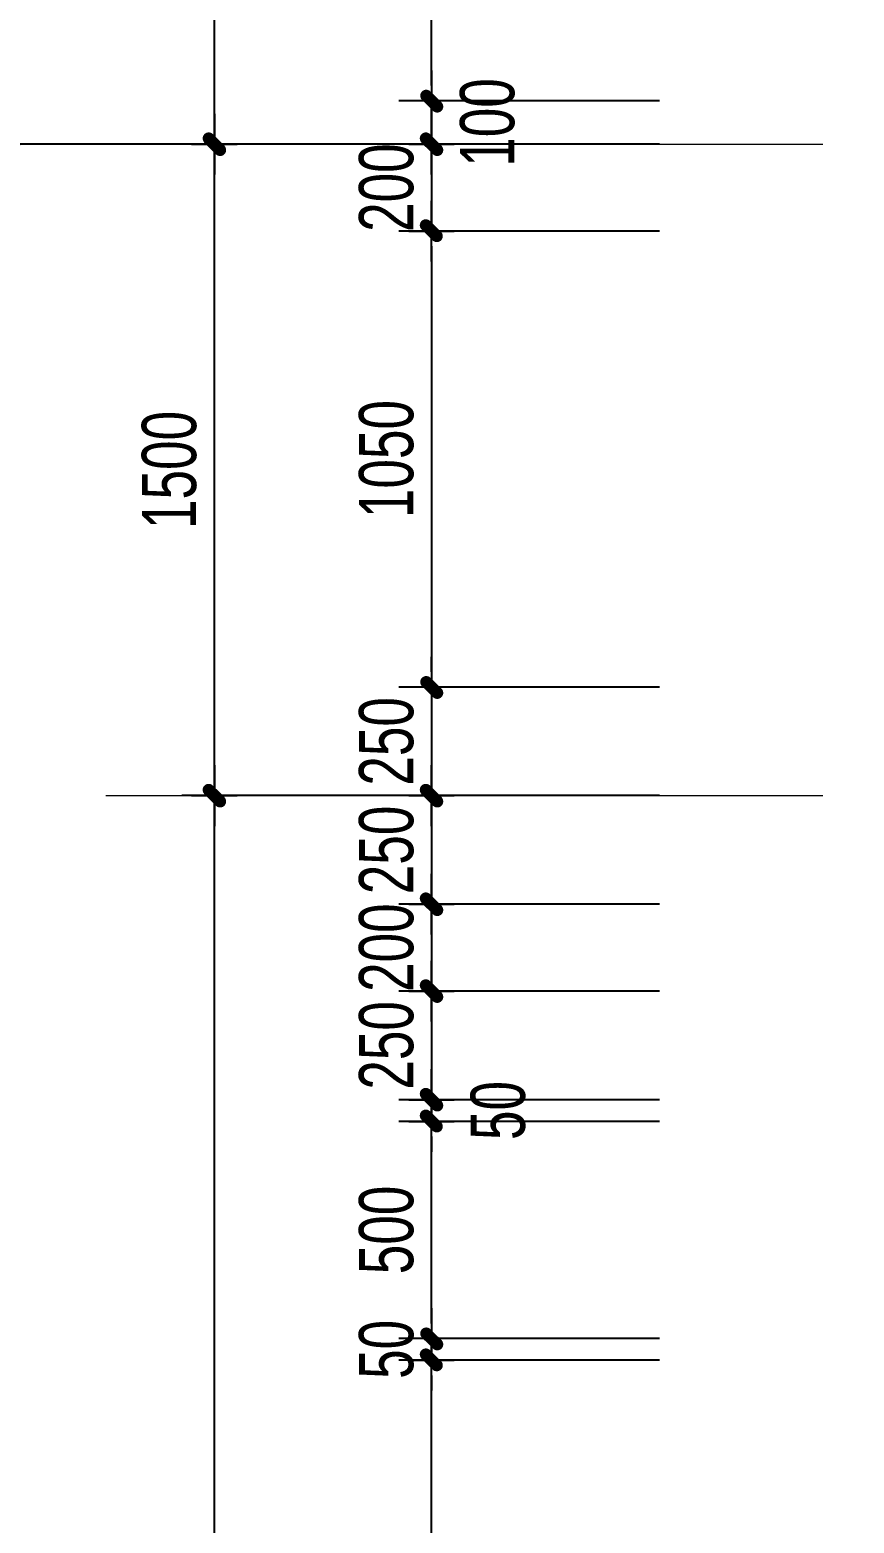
# Model space of a CAD drawing. Header units: inches. Extents: x 88947 to 296847, y 35049 to 161062.
# Drawn here: x 124536 to 126435, y 89534 to 92972 of the extents above; entities that cross this region are included whole.
import ezdxf

# ---------------------------------------------------------------- set-up
doc = ezdxf.new("R2010")
doc.units = ezdxf.units.IN
doc.header["$MEASUREMENT"] = 0
doc.header["$PDMODE"] = 1
doc.linetypes.add('ACAD_ISO03W100', pattern=[30, 12, -18])
doc.linetypes.add('CENTER', pattern=[50.8, 31.75, -6.35, 6.35, -6.35])
for name, color, linetype, lineweight in [('A-Dims', 145, 'Continuous', 25), ('DIM', 7, 'Continuous', 25), ('TRUC', 252, 'ACAD_ISO03W100', 13)]:
    doc.layers.add(name, color=color, linetype=linetype, lineweight=lineweight)
doc.styles.add('VNI-HELVE-CONDENSE', font='VNARIAL.TTF', dxfattribs={"width": 0.7})
doc.dimstyles.new('TAS-100', dxfattribs={"dimscale": 50, "dimtxt": 2.5, "dimasz": 0.7, "dimexe": 1.5, "dimexo": 1.5, "dimgap": 0.8, "dimtad": 1, "dimdec": 0, "dimzin": 3, "dimdsep": 46, "dimtxsty": 'VNI-HELVE-CONDENSE', "dimblk": 'TICK', "dimcen": 2.5, "dimclrt": 71, "dimazin": 2, "dimtfac": 0.75, "dimtdec": 0, "dimtix": 1, "dimtmove": 2, "dimatfit": 2, "dimldrblk": 'TICK123', "dimfxl": 1.5, "dimtolj": 1, "dimtzin": 0, "dimarcsym": 0})

# ---------------------------------------------------------------- blocks, each defined once
blk = doc.blocks.new('TICK')
at = {"layer": 'A-Dims', "color": 1}
for p, q in [((0, 1.5), (0, -1.5)), ((-2, 0), (2, 0))]:
    blk.add_line(p, q, dxfattribs=at)
at = {"layer": 'A-Dims', "color": 1, "const_width": 0.788}
blk.add_lwpolyline([(-0.334, -0.349), (0.383, 0.378)], dxfattribs=at)
at = {"layer": 'A-Dims', "color": 1, "const_width": 0.394}
for points in [[(0.244, 0.517, -0.414214), (0.523, 0.517, -1)], [(0.523, 0.517, -0.414214), (0.523, 0.238, -1)], [(-0.473, -0.21, 0.414214), (-0.473, -0.488, 1)], [(-0.473, -0.488, 0.414214), (-0.195, -0.488, 1)]]:
    blk.add_lwpolyline(points, format="xyb", dxfattribs=at)
blk = doc.blocks.new('*D428')
at = {"layer": 'Defpoints', "color": 0}
for p in [(124961.3, 91209), (126061.3, 91209), (126061.3, 86209)]:
    blk.add_point(p, dxfattribs=at)
at = {"layer": 'DIM', "color": 0, "lineweight": -2}
for p, q in [((125986.3, 91209), (124886.3, 91209)), ((124961.3, 86244), (124961.3, 91174)), ((125986.3, 86209), (124886.3, 86209))]:
    blk.add_line(p, q, dxfattribs=at)
at = {"layer": 'DIM', "color": 0, "lineweight": -2, "xscale": 35, "yscale": 35, "zscale": 35}
for p, rotation in [((124961.3, 91209), 90), ((124961.3, 86209), 270)]:
    blk.add_blockref('TICK', p, dxfattribs=dict(at, rotation=rotation))
at = {"layer": 'DIM', "color": 71, "insert": (124857.6, 88709), "char_height": 125, "attachment_point": 5, "rotation": 90, "style": 'VNI-HELVE-CONDENSE'}
blk.add_mtext('\\A1;5000', dxfattribs=at)
blk = doc.blocks.new('TICK123')
at = {"layer": 'A-Dims', "color": 1}
blk.add_lwpolyline([(0.046, 0, 0, 0.84, 0), (-2.111, 0, 8.4, 8.4, 0)], format="xyseb", dxfattribs=at)
blk = doc.blocks.new('*D429')
at = {"layer": 'Defpoints', "color": 0}
for p in [(124961.3, 92709), (126061.3, 92709), (126061.3, 91209)]:
    blk.add_point(p, dxfattribs=at)
at = {"layer": 'DIM', "color": 0, "lineweight": -2}
for p, q in [((125986.3, 92709), (124886.3, 92709)), ((124961.3, 91244), (124961.3, 92674)), ((125986.3, 91209), (124886.3, 91209))]:
    blk.add_line(p, q, dxfattribs=at)
at = {"layer": 'DIM', "color": 0, "lineweight": -2, "xscale": 35, "yscale": 35, "zscale": 35}
for p, rotation in [((124961.3, 92709), 90), ((124961.3, 91209), 270)]:
    blk.add_blockref('TICK', p, dxfattribs=dict(at, rotation=rotation))
at = {"layer": 'DIM', "color": 71, "insert": (124857.6, 91959), "char_height": 125, "attachment_point": 5, "rotation": 90, "style": 'VNI-HELVE-CONDENSE'}
blk.add_mtext('\\A1;1500', dxfattribs=at)
blk = doc.blocks.new('*D430')
at = {"layer": 'Defpoints', "color": 0}
for p in [(124461.3, 92709), (126061.3, 92709), (126061.3, 84709)]:
    blk.add_point(p, dxfattribs=at)
at = {"layer": 'DIM', "color": 0, "lineweight": -2}
for p, q in [((125986.3, 92709), (124386.3, 92709)), ((124461.3, 84744), (124461.3, 92674)), ((125986.3, 84709), (124386.3, 84709))]:
    blk.add_line(p, q, dxfattribs=at)
at = {"layer": 'DIM', "color": 0, "lineweight": -2, "xscale": 35, "yscale": 35, "zscale": 35}
for p, rotation in [((124461.3, 92709), 90), ((124461.3, 84709), 270)]:
    blk.add_blockref('TICK', p, dxfattribs=dict(at, rotation=rotation))
at = {"layer": 'DIM', "color": 71, "insert": (124357.6, 88709), "char_height": 125, "attachment_point": 5, "rotation": 90, "style": 'VNI-HELVE-CONDENSE'}
blk.add_mtext('\\A1;8000', dxfattribs=at)
blk = doc.blocks.new('*D431')
at = {"layer": 'Defpoints', "color": 0}
for p in [(126061.3, 91459), (125461.3, 91209), (126061.3, 91209)]:
    blk.add_point(p, dxfattribs=at)
at = {"layer": 'DIM', "color": 0, "lineweight": -2}
for p, q in [((125461.3, 91494), (125461.3, 91529)), ((125986.3, 91459), (125386.3, 91459)), ((125461.3, 91459), (125461.3, 91209)), ((125986.3, 91209), (125386.3, 91209)), ((125461.3, 91174), (125461.3, 91139))]:
    blk.add_line(p, q, dxfattribs=at)
at = {"layer": 'DIM', "color": 0, "lineweight": -2, "xscale": 35, "yscale": 35, "zscale": 35}
for p, rotation in [((125461.3, 91459), 270), ((125461.3, 91209), 90)]:
    blk.add_blockref('TICK', p, dxfattribs=dict(at, rotation=rotation))
at = {"layer": 'DIM', "color": 71, "insert": (125357.6, 91334), "char_height": 125, "attachment_point": 5, "rotation": 90, "style": 'VNI-HELVE-CONDENSE'}
blk.add_mtext('\\A1;250', dxfattribs=at)
blk = doc.blocks.new('*D432')
at = {"layer": 'Defpoints', "color": 0}
for p in [(126061.3, 91209), (125461.3, 90959), (126061.3, 90959)]:
    blk.add_point(p, dxfattribs=at)
at = {"layer": 'DIM', "color": 0, "lineweight": -2}
for p, q in [((125461.3, 91244), (125461.3, 91279)), ((125986.3, 91209), (125386.3, 91209)), ((125461.3, 91209), (125461.3, 90959)), ((125986.3, 90959), (125386.3, 90959)), ((125461.3, 90924), (125461.3, 90889))]:
    blk.add_line(p, q, dxfattribs=at)
at = {"layer": 'DIM', "color": 0, "lineweight": -2, "xscale": 35, "yscale": 35, "zscale": 35}
for p, rotation in [((125461.3, 91209), 270), ((125461.3, 90959), 90)]:
    blk.add_blockref('TICK', p, dxfattribs=dict(at, rotation=rotation))
at = {"layer": 'DIM', "color": 71, "insert": (125357.6, 91084), "char_height": 125, "attachment_point": 5, "rotation": 90, "style": 'VNI-HELVE-CONDENSE'}
blk.add_mtext('\\A1;250', dxfattribs=at)
blk = doc.blocks.new('*D433')
at = {"layer": 'Defpoints', "color": 0}
for p in [(126061.3, 90959), (125461.3, 90759), (126061.3, 90759)]:
    blk.add_point(p, dxfattribs=at)
at = {"layer": 'DIM', "color": 0, "lineweight": -2}
for p, q in [((125461.3, 90994), (125461.3, 91029)), ((125986.3, 90959), (125386.3, 90959)), ((125461.3, 90959), (125461.3, 90759)), ((125986.3, 90759), (125386.3, 90759)), ((125461.3, 90724), (125461.3, 90689))]:
    blk.add_line(p, q, dxfattribs=at)
at = {"layer": 'DIM', "color": 0, "lineweight": -2, "xscale": 35, "yscale": 35, "zscale": 35}
for p, rotation in [((125461.3, 90959), 270), ((125461.3, 90759), 90)]:
    blk.add_blockref('TICK', p, dxfattribs=dict(at, rotation=rotation))
at = {"layer": 'DIM', "color": 71, "insert": (125357.6, 90859), "char_height": 125, "attachment_point": 5, "rotation": 90, "style": 'VNI-HELVE-CONDENSE'}
blk.add_mtext('\\A1;200', dxfattribs=at)
blk = doc.blocks.new('*D434')
at = {"layer": 'Defpoints', "color": 0}
for p in [(126061.3, 90759), (125461.3, 90509), (126061.3, 90509)]:
    blk.add_point(p, dxfattribs=at)
at = {"layer": 'DIM', "color": 0, "lineweight": -2}
for p, q in [((125461.3, 90794), (125461.3, 90829)), ((125986.3, 90759), (125386.3, 90759)), ((125461.3, 90759), (125461.3, 90509)), ((125986.3, 90509), (125386.3, 90509)), ((125461.3, 90474), (125461.3, 90439))]:
    blk.add_line(p, q, dxfattribs=at)
at = {"layer": 'DIM', "color": 0, "lineweight": -2, "xscale": 35, "yscale": 35, "zscale": 35}
for p, rotation in [((125461.3, 90759), 270), ((125461.3, 90509), 90)]:
    blk.add_blockref('TICK', p, dxfattribs=dict(at, rotation=rotation))
at = {"layer": 'DIM', "color": 71, "insert": (125357.6, 90634), "char_height": 125, "attachment_point": 5, "rotation": 90, "style": 'VNI-HELVE-CONDENSE'}
blk.add_mtext('\\A1;250', dxfattribs=at)
blk = doc.blocks.new('*D481')
at = {"layer": 'Defpoints', "color": 0}
for p in [(125461.3, 90509), (126061.3, 90509), (126061.3, 90459)]:
    blk.add_point(p, dxfattribs=at)
at = {"layer": 'DIM', "color": 0, "lineweight": -2}
for p, q in [((125461.3, 90544), (125461.3, 90579)), ((125986.3, 90509), (125386.3, 90509)), ((125461.3, 90459), (125461.3, 90509)), ((125986.3, 90459), (125386.3, 90459)), ((125461.3, 90424), (125461.3, 90389))]:
    blk.add_line(p, q, dxfattribs=at)
at = {"layer": 'DIM', "color": 0, "lineweight": -2, "xscale": 35, "yscale": 35, "zscale": 35}
for p, rotation in [((125461.3, 90509), 270), ((125461.3, 90459), 90)]:
    blk.add_blockref('TICK', p, dxfattribs=dict(at, rotation=rotation))
at = {"layer": 'DIM', "color": 71, "insert": (125614.8, 90484), "char_height": 125, "attachment_point": 5, "rotation": 90, "style": 'VNI-HELVE-CONDENSE'}
blk.add_mtext('\\A1;50', dxfattribs=at)
blk = doc.blocks.new('*D490')
at = {"layer": 'Defpoints', "color": 0}
for p in [(126061.3, 92709), (125461.3, 92509), (126061.3, 92509)]:
    blk.add_point(p, dxfattribs=at)
at = {"layer": 'DIM', "color": 0, "lineweight": -2}
for p, q in [((125461.3, 92744), (125461.3, 92779)), ((125986.3, 92709), (125386.3, 92709)), ((125461.3, 92709), (125461.3, 92509)), ((125986.3, 92509), (125386.3, 92509)), ((125461.3, 92474), (125461.3, 92439))]:
    blk.add_line(p, q, dxfattribs=at)
at = {"layer": 'DIM', "color": 0, "lineweight": -2, "xscale": 35, "yscale": 35, "zscale": 35}
for p, rotation in [((125461.3, 92709), 270), ((125461.3, 92509), 90)]:
    blk.add_blockref('TICK', p, dxfattribs=dict(at, rotation=rotation))
at = {"layer": 'DIM', "color": 71, "insert": (125357.6, 92609), "char_height": 125, "attachment_point": 5, "rotation": 90, "style": 'VNI-HELVE-CONDENSE'}
blk.add_mtext('\\A1;200', dxfattribs=at)
blk = doc.blocks.new('*D491')
at = {"layer": 'Defpoints', "color": 0}
for p in [(124961.3, 94659), (126061.3, 94659), (126061.3, 92709)]:
    blk.add_point(p, dxfattribs=at)
at = {"layer": 'DIM', "color": 0, "lineweight": -2}
for p, q in [((125986.3, 94659), (124886.3, 94659)), ((124961.3, 92744), (124961.3, 94624)), ((125986.3, 92709), (124886.3, 92709))]:
    blk.add_line(p, q, dxfattribs=at)
at = {"layer": 'DIM', "color": 0, "lineweight": -2, "xscale": 35, "yscale": 35, "zscale": 35}
for p, rotation in [((124961.3, 94659), 90), ((124961.3, 92709), 270)]:
    blk.add_blockref('TICK', p, dxfattribs=dict(at, rotation=rotation))
at = {"layer": 'DIM', "color": 71, "insert": (124857.6, 93684), "char_height": 125, "attachment_point": 5, "rotation": 90, "style": 'VNI-HELVE-CONDENSE'}
blk.add_mtext('\\A1;1950', dxfattribs=at)
blk = doc.blocks.new('*D493')
at = {"layer": 'Defpoints', "color": 0}
for p in [(124461.3, 94659), (125561.3, 94659), (125561.3, 92709)]:
    blk.add_point(p, dxfattribs=at)
at = {"layer": 'DIM', "color": 0, "lineweight": -2}
for p, q in [((125486.3, 94659), (124386.3, 94659)), ((124461.3, 92744), (124461.3, 94624)), ((125486.3, 92709), (124386.3, 92709))]:
    blk.add_line(p, q, dxfattribs=at)
at = {"layer": 'DIM', "color": 0, "lineweight": -2, "xscale": 35, "yscale": 35, "zscale": 35}
for p, rotation in [((124461.3, 94659), 90), ((124461.3, 92709), 270)]:
    blk.add_blockref('TICK', p, dxfattribs=dict(at, rotation=rotation))
at = {"layer": 'DIM', "color": 71, "insert": (124357.6, 93684), "char_height": 125, "attachment_point": 5, "rotation": 90, "style": 'VNI-HELVE-CONDENSE'}
blk.add_mtext('\\A1;1950', dxfattribs=at)
blk = doc.blocks.new('*D497')
at = {"layer": 'Defpoints', "color": 0}
for p in [(125461.3, 92809), (126061.3, 92809), (126061.3, 92709)]:
    blk.add_point(p, dxfattribs=at)
at = {"layer": 'DIM', "color": 0, "lineweight": -2}
for p, q in [((125461.3, 92844), (125461.3, 92879)), ((125986.3, 92809), (125386.3, 92809)), ((125461.3, 92709), (125461.3, 92809)), ((125986.3, 92709), (125386.3, 92709)), ((125461.3, 92674), (125461.3, 92639))]:
    blk.add_line(p, q, dxfattribs=at)
at = {"layer": 'DIM', "color": 0, "lineweight": -2, "xscale": 35, "yscale": 35, "zscale": 35}
for p, rotation in [((125461.3, 92809), 270), ((125461.3, 92709), 90)]:
    blk.add_blockref('TICK', p, dxfattribs=dict(at, rotation=rotation))
at = {"layer": 'DIM', "color": 71, "insert": (125590.2, 92759), "char_height": 125, "attachment_point": 5, "rotation": 90, "style": 'VNI-HELVE-CONDENSE'}
blk.add_mtext('\\A1;100', dxfattribs=at)
blk = doc.blocks.new('*D498')
at = {"layer": 'Defpoints', "color": 0}
for p in [(125461.3, 94109), (126061.3, 94109), (126061.3, 92809)]:
    blk.add_point(p, dxfattribs=at)
at = {"layer": 'DIM', "color": 0, "lineweight": -2}
for p, q in [((125986.3, 94109), (125386.3, 94109)), ((125461.3, 92844), (125461.3, 94074)), ((125986.3, 92809), (125386.3, 92809))]:
    blk.add_line(p, q, dxfattribs=at)
at = {"layer": 'DIM', "color": 0, "lineweight": -2, "xscale": 35, "yscale": 35, "zscale": 35}
for p, rotation in [((125461.3, 94109), 90), ((125461.3, 92809), 270)]:
    blk.add_blockref('TICK', p, dxfattribs=dict(at, rotation=rotation))
at = {"layer": 'DIM', "color": 71, "insert": (125357.5, 93459), "char_height": 125, "attachment_point": 5, "rotation": 90, "style": 'VNI-HELVE-CONDENSE'}
blk.add_mtext('\\A1;1300', dxfattribs=at)
blk = doc.blocks.new('*D501')
at = {"layer": 'Defpoints', "color": 0}
for p in [(125461.3, 89909), (126061.3, 89909), (126061.3, 87509)]:
    blk.add_point(p, dxfattribs=at)
at = {"layer": 'DIM', "color": 0, "lineweight": -2}
for p, q in [((125986.3, 89909), (125386.3, 89909)), ((125461.3, 87544), (125461.3, 89874)), ((125986.3, 87509), (125386.3, 87509))]:
    blk.add_line(p, q, dxfattribs=at)
at = {"layer": 'DIM', "color": 0, "lineweight": -2, "xscale": 35, "yscale": 35, "zscale": 35}
for p, rotation in [((125461.3, 89909), 90), ((125461.3, 87509), 270)]:
    blk.add_blockref('TICK', p, dxfattribs=dict(at, rotation=rotation))
at = {"layer": 'DIM', "color": 71, "insert": (125357.6, 88709), "char_height": 125, "attachment_point": 5, "rotation": 90, "style": 'VNI-HELVE-CONDENSE'}
blk.add_mtext('\\A1;2400', dxfattribs=at)
blk = doc.blocks.new('*D502')
at = {"layer": 'Defpoints', "color": 0}
for p in [(125461.3, 89959), (126061.3, 89959), (126061.3, 89909)]:
    blk.add_point(p, dxfattribs=at)
at = {"layer": 'DIM', "color": 0, "lineweight": -2}
for p, q in [((125461.3, 89994), (125461.3, 90029)), ((125986.3, 89959), (125386.3, 89959)), ((125461.3, 89909), (125461.3, 89959)), ((125986.3, 89909), (125386.3, 89909)), ((125461.3, 89874), (125461.3, 89839))]:
    blk.add_line(p, q, dxfattribs=at)
at = {"layer": 'DIM', "color": 0, "lineweight": -2, "xscale": 35, "yscale": 35, "zscale": 35}
for p, rotation in [((125461.3, 89959), 270), ((125461.3, 89909), 90)]:
    blk.add_blockref('TICK', p, dxfattribs=dict(at, rotation=rotation))
at = {"layer": 'DIM', "color": 71, "insert": (125357.6, 89934), "char_height": 125, "attachment_point": 5, "rotation": 90, "style": 'VNI-HELVE-CONDENSE'}
blk.add_mtext('\\A1;50', dxfattribs=at)
blk = doc.blocks.new('*D503')
at = {"layer": 'Defpoints', "color": 0}
for p in [(125461.3, 90459), (126061.3, 90459), (126061.3, 89959)]:
    blk.add_point(p, dxfattribs=at)
at = {"layer": 'DIM', "color": 0, "lineweight": -2}
for p, q in [((125986.3, 90459), (125386.3, 90459)), ((125461.3, 89994), (125461.3, 90424)), ((125986.3, 89959), (125386.3, 89959))]:
    blk.add_line(p, q, dxfattribs=at)
at = {"layer": 'DIM', "color": 0, "lineweight": -2, "xscale": 35, "yscale": 35, "zscale": 35}
for p, rotation in [((125461.3, 90459), 90), ((125461.3, 89959), 270)]:
    blk.add_blockref('TICK', p, dxfattribs=dict(at, rotation=rotation))
at = {"layer": 'DIM', "color": 71, "insert": (125357.6, 90209), "char_height": 125, "attachment_point": 5, "rotation": 90, "style": 'VNI-HELVE-CONDENSE'}
blk.add_mtext('\\A1;500', dxfattribs=at)
blk = doc.blocks.new('*D511')
at = {"layer": 'Defpoints', "color": 0}
for p in [(126061.3, 92509), (125461.3, 91459), (126061.3, 91459)]:
    blk.add_point(p, dxfattribs=at)
at = {"layer": 'DIM', "color": 0, "lineweight": -2}
for p, q in [((125986.3, 92509), (125386.3, 92509)), ((125461.3, 92474), (125461.3, 91494)), ((125986.3, 91459), (125386.3, 91459))]:
    blk.add_line(p, q, dxfattribs=at)
at = {"layer": 'DIM', "color": 0, "lineweight": -2, "xscale": 35, "yscale": 35, "zscale": 35}
for p, rotation in [((125461.3, 92509), 90), ((125461.3, 91459), 270)]:
    blk.add_blockref('TICK', p, dxfattribs=dict(at, rotation=rotation))
at = {"layer": 'DIM', "color": 71, "insert": (125357.6, 91984), "char_height": 125, "attachment_point": 5, "rotation": 90, "style": 'VNI-HELVE-CONDENSE'}
blk.add_mtext('\\A1;1050', dxfattribs=at)

msp = doc.modelspace()

# ---------------------------------------------------------------- linework, layer by layer
at = {"layer": 'TRUC', "linetype": 'CENTER', "ltscale": 20}
for points in [[(124711.3, 92709), (141611.3, 92709)], [(124711.3, 91209), (141611.3, 91209)]]:
    msp.add_lwpolyline(points, dxfattribs=at)

# ---------------------------------------------------------------- dimensions: what is measured, and where the dimension line sits
at = {"layer": 'DIM'}
for base, p1, p2, picture, middle in [((124461.3, 94659), (125561.3, 92709), (125561.3, 94659), '*D493', (124357.6, 93684)), ((124961.3, 94659), (126061.3, 92709), (126061.3, 94659), '*D491', (124857.6, 93684)), ((125461.3, 94109), (126061.3, 92809), (126061.3, 94109), '*D498', (125357.5, 93459)), ((124461.3, 92709), (126061.3, 84709), (126061.3, 92709), '*D430', (124357.6, 88709)), ((124961.3, 92709), (126061.3, 91209), (126061.3, 92709), '*D429', (124857.6, 91959)), ((125461.3, 92509), (126061.3, 92709), (126061.3, 92509), '*D490', (125357.6, 92609)), ((125461.3, 91459), (126061.3, 92509), (126061.3, 91459), '*D511', (125357.6, 91984)), ((125461.3, 91209), (126061.3, 91459), (126061.3, 91209), '*D431', (125357.6, 91334)), ((124961.3, 91209), (126061.3, 86209), (126061.3, 91209), '*D428', (124857.6, 88709)), ((125461.3, 90959), (126061.3, 91209), (126061.3, 90959), '*D432', (125357.6, 91084)), ((125461.3, 90759), (126061.3, 90959), (126061.3, 90759), '*D433', (125357.6, 90859)), ((125461.3, 90509), (126061.3, 90759), (126061.3, 90509), '*D434', (125357.6, 90634)), ((125461.3, 90459), (126061.3, 89959), (126061.3, 90459), '*D503', (125357.6, 90209)), ((125461.3, 89959), (126061.3, 89909), (126061.3, 89959), '*D502', (125357.6, 89934)), ((125461.3, 89909), (126061.3, 87509), (126061.3, 89909), '*D501', (125357.6, 88709))]:
    dim = msp.add_linear_dim(base=base, p1=p1, p2=p2, angle=90, dimstyle='TAS-100', dxfattribs=at)
    dim.commit()
    dim.dimension.update_dxf_attribs({"geometry": picture, "text_midpoint": middle})
for base, p1, p2, picture, middle in [((125461.3, 92809), (126061.3, 92709), (126061.3, 92809), '*D497', (125590.2, 92759)), ((125461.3, 90509), (126061.3, 90459), (126061.3, 90509), '*D481', (125614.8, 90484))]:
    dim = msp.add_linear_dim(base=base, p1=p1, p2=p2, angle=90, dimstyle='TAS-100', dxfattribs=at)
    dim.commit()
    dim.dimension.update_dxf_attribs({"geometry": picture, "text_midpoint": middle, "dimtype": 160})

doc.saveas('drawing.dxf')
